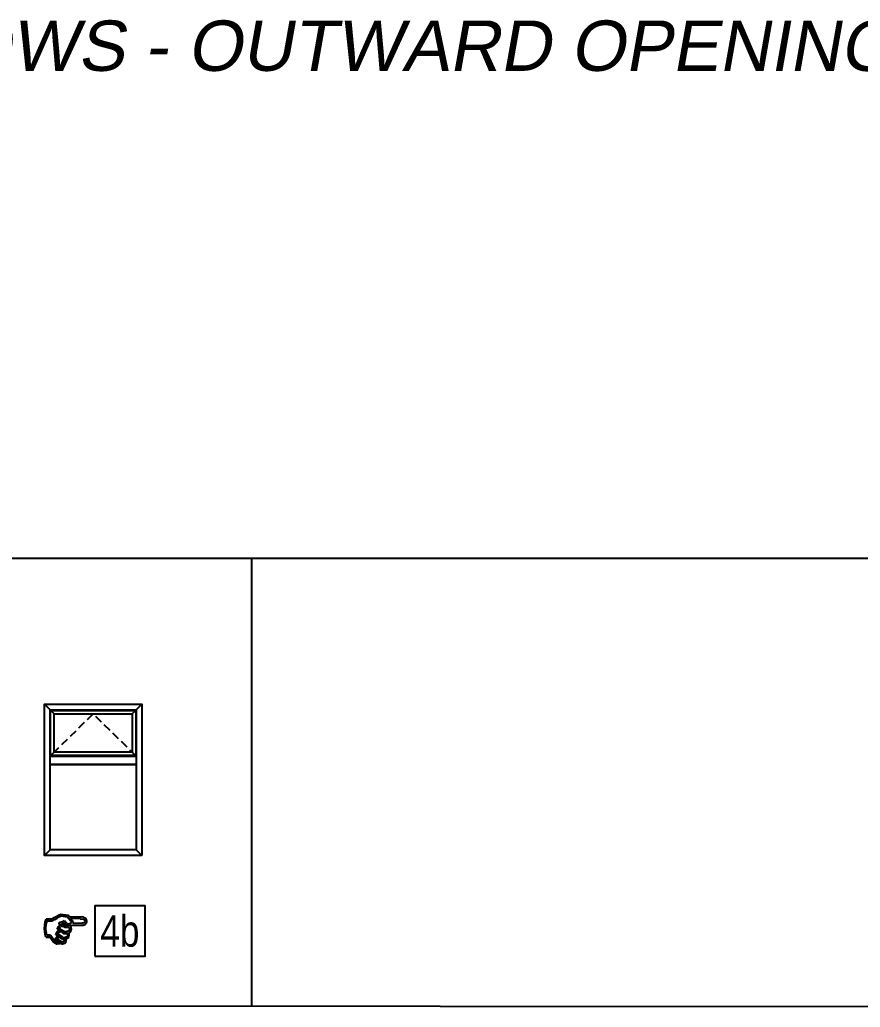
# Model space of a CAD drawing. Header units: millimetres. Extents: x -157 to 4988, y 4688 to 7765.
# Drawn here: x 1848 to 3183, y 6197 to 7765 of the extents above; entities that cross this region are included whole.
import ezdxf
from ezdxf.enums import TextEntityAlignment as Align

# ---------------------------------------------------------------- set-up
doc = ezdxf.new("R2010")
doc.units = ezdxf.units.MM
doc.header["$LTSCALE"] = 0.2
doc.linetypes.add('DASHED2', pattern=[9.525, 6.35, -3.175])
for name, color, linetype in [('RI-LAYOUT', 7, 'Continuous'), ('RI-TEXT-LIBRARY', 7, 'Continuous'), ('RI-TEXT-TECHN', 7, 'Continuous')]:
    doc.layers.add(name, color=color, linetype=linetype)
doc.styles.add('T5', font='arial.ttf', dxfattribs={"oblique": 10, "height": 3.5})
doc.styles.add('T6', font='arial.ttf', dxfattribs={"width": 0.8, "height": 3.5})

# ---------------------------------------------------------------- blocks, each defined once
blk = doc.blocks.new('info-assembly-nr')
at = {"layer": 'RI-LAYOUT'}
blk.add_lwpolyline([(0, 0), (4, 0), (4, 4), (0, 4)], close=True, dxfattribs=at)
at = {"layer": 'RI-TEXT-TECHN', "style": 'T6', "width": 0.8}
blk.add_attdef('ASSEMBLY-NR', text='', height=2.5, dxfattribs=at).set_placement((2, 2), align=Align.MIDDLE_CENTER)
blk = doc.blocks.new('icon-see-page')
at = {"layer": 'RI-LAYOUT'}
h = blk.add_hatch(color=256, dxfattribs=at)
h.paths.add_polyline_path([(1.874, 2.589), (2.148, 2.226), (2.018, 2.133), (1.972, 2.127), (1.845, 2.167), (1.719, 2.286), (1.671, 2.352), (1.532, 2.264), (1.389, 2.224), (1.338, 2.221), (1.307, 2.223), (1.311, 2.1), (1.352, 2.094), (1.499, 2.119), (1.639, 2.192), (1.654, 2.203), (1.785, 2.079), (1.848, 2.039), (2.035, 2.009), (2.099, 2.029), (2.734, 2.039), (2.906, 2.054), (3.033, 2.101), (3.043, 2.107), (3.14, 2.251), (3.146, 2.309), (3.093, 2.488), (3.047, 2.529), (2.936, 2.571), (2.77, 2.591), (2.701, 2.592), (1.98, 2.614), (1.908, 2.71), (1.421, 2.774), (1.267, 2.706), (1.121, 2.632), (0.984, 2.554), (0.855, 2.47), (0.824, 2.448), (0.446, 2.448), (0.393, 2.249), (0.362, 2.042), (0.352, 1.839), (0.363, 1.632), (0.396, 1.423), (0.437, 1.264), (0.689, 1.264), (0.808, 1.093), (0.926, 0.955), (1.041, 0.851), (1.085, 0.82), (1.191, 0.807), (1.335, 0.832), (1.399, 0.857), (1.277, 0.938), (1.161, 0.921), (1.099, 0.931), (0.978, 1.047), (0.866, 1.185), (0.762, 1.347), (0.735, 1.395), (0.497, 1.395), (0.458, 1.608), (0.442, 1.817), (0.442, 1.855), (0.454, 2.064), (0.491, 2.274), (0.504, 2.324), (0.825, 2.324), (1.02, 2.434), (1.181, 2.523), (1.31, 2.591), (1.407, 2.636), (1.426, 2.645)])
h.paths.add_polyline_path([(2.069, 2.491), (2.715, 2.468), (2.916, 2.448), (3.03, 2.387), (3.059, 2.307), (2.953, 2.201), (2.83, 2.173), (2.661, 2.163), (2.632, 2.163), (2.231, 2.16), (2.274, 2.223)], flags=16)
h.paths.add_polyline_path([(1.504, 2.11), (1.375, 2.071), (1.266, 1.955), (1.18, 1.774), (1.304, 1.698), (1.426, 1.623), (1.609, 1.506), (1.869, 1.509), (1.968, 1.529), (2.084, 1.625), (2.123, 1.789), (2.102, 1.915), (2.035, 2.009), (1.848, 2.039), (1.687, 2.037), (1.594, 2.092)], flags=17)
h.paths.add_polyline_path([(1.583, 1.966), (1.662, 1.908), (1.889, 1.908), (1.998, 1.88), (2.033, 1.792), (1.98, 1.67), (1.839, 1.628), (1.825, 1.628), (1.638, 1.63), (1.302, 1.824), (1.405, 1.959), (1.504, 1.986)], flags=16)
h.paths.add_polyline_path([(1.323, 1.583), (1.426, 1.623), (1.304, 1.698), (1.194, 1.602), (1.093, 1.418), (1.09, 1.41), (1.2, 1.34), (1.295, 1.277), (1.532, 1.125), (1.788, 1.125), (1.927, 1.202), (1.938, 1.216), (1.987, 1.405), (1.968, 1.529), (1.869, 1.509), (1.896, 1.403), (1.851, 1.284), (1.721, 1.244), (1.562, 1.249), (1.219, 1.461)], flags=17)
h.paths.add_polyline_path([(1.291, 1.273), (1.295, 1.277), (1.2, 1.34), (1.097, 1.18), (1.057, 1.072), (1.277, 0.938), (1.399, 0.857), (1.465, 0.817), (1.526, 0.812), (1.684, 0.849), (1.771, 0.959), (1.789, 1.085), (1.788, 1.125), (1.703, 1.125), (1.651, 0.972), (1.539, 0.936), (1.47, 0.938), (1.18, 1.133)], flags=17)
at = {"color": 6}
for p, q in [((0.984, 2.554), (1.121, 2.632)), ((1.121, 2.632), (1.267, 2.706)), ((1.267, 2.706), (1.421, 2.774)), ((1.31, 2.591), (1.407, 2.636)), ((1.426, 2.645), (1.407, 2.636)), ((1.421, 2.774), (1.908, 2.71)), ((1.874, 2.589), (1.426, 2.645)), ((1.98, 2.614), (1.908, 2.71)), ((1.98, 2.614), (2.701, 2.592)), ((0.352, 1.839), (0.362, 2.042)), ((0.362, 2.042), (0.393, 2.249)), ((0.393, 2.249), (0.446, 2.448)), ((0.442, 1.855), (0.454, 2.064)), ((0.446, 2.448), (0.446, 2.448)), ((0.446, 2.448), (0.824, 2.448)), ((0.824, 2.448), (0.446, 2.448)), ((0.824, 2.448), (0.446, 2.448)), ((0.454, 2.064), (0.491, 2.274)), ((0.504, 2.324), (0.491, 2.274)), ((0.825, 2.324), (0.504, 2.324)), ((0.855, 2.47), (0.824, 2.448)), ((1.02, 2.434), (0.825, 2.324)), ((0.855, 2.47), (0.984, 2.554)), ((1.02, 2.434), (1.181, 2.523)), ((1.181, 2.523), (1.31, 2.591)), ((1.266, 1.955), (1.375, 2.071)), ((1.307, 2.223), (1.338, 2.221)), ((1.311, 2.1), (1.307, 2.223)), ((1.311, 2.1), (1.352, 2.094)), ((1.389, 2.224), (1.338, 2.221)), ((1.352, 2.094), (1.499, 2.119)), ((1.375, 2.071), (1.504, 2.11)), ((1.532, 2.264), (1.389, 2.224)), ((1.504, 1.986), (1.405, 1.959)), ((1.639, 2.192), (1.499, 2.119)), ((1.504, 2.11), (1.594, 2.092)), ((1.504, 1.986), (1.583, 1.966)), ((1.532, 2.264), (1.671, 2.352)), ((1.662, 1.908), (1.583, 1.966)), ((1.687, 2.037), (1.594, 2.092)), ((1.654, 2.203), (1.639, 2.192)), ((1.785, 2.079), (1.654, 2.203)), ((1.671, 2.352), (1.719, 2.286)), ((1.687, 2.037), (1.848, 2.039)), ((1.845, 2.167), (1.719, 2.286)), ((1.848, 2.039), (1.785, 2.079)), ((1.845, 2.167), (1.972, 2.127)), ((1.848, 2.039), (2.035, 2.009)), ((2.148, 2.226), (1.874, 2.589)), ((2.018, 2.133), (1.972, 2.127)), ((2.018, 2.133), (2.148, 2.226)), ((2.099, 2.029), (2.035, 2.009)), ((2.102, 1.915), (2.035, 2.009)), ((2.274, 2.223), (2.069, 2.491)), ((2.715, 2.468), (2.069, 2.491)), ((2.099, 2.029), (2.734, 2.039)), ((2.274, 2.223), (2.231, 2.16)), ((2.632, 2.163), (2.231, 2.16)), ((2.661, 2.163), (2.632, 2.163)), ((2.83, 2.173), (2.661, 2.163)), ((2.701, 2.592), (2.77, 2.591)), ((2.715, 2.468), (2.916, 2.448)), ((2.734, 2.039), (2.906, 2.054)), ((2.936, 2.571), (2.77, 2.591)), ((2.953, 2.201), (2.83, 2.173)), ((2.906, 2.054), (3.033, 2.101)), ((2.916, 2.448), (3.03, 2.387)), ((2.936, 2.571), (3.047, 2.529)), ((2.953, 2.201), (3.059, 2.307)), ((3.059, 2.307), (3.03, 2.387)), ((3.043, 2.107), (3.033, 2.101)), ((3.043, 2.107), (3.14, 2.251)), ((3.093, 2.488), (3.047, 2.529)), ((3.146, 2.309), (3.093, 2.488)), ((3.14, 2.251), (3.146, 2.309)), ((0.363, 1.632), (0.352, 1.839)), ((0.396, 1.423), (0.363, 1.632)), ((0.437, 1.264), (0.396, 1.423)), ((0.442, 1.817), (0.442, 1.855)), ((0.458, 1.608), (0.442, 1.817)), ((0.497, 1.395), (0.458, 1.608)), ((0.735, 1.395), (0.497, 1.395)), ((0.497, 1.395), (0.735, 1.395)), ((0.497, 1.395), (0.735, 1.395)), ((0.735, 1.395), (0.762, 1.347)), ((0.735, 1.395), (0.735, 1.395)), ((0.866, 1.185), (0.762, 1.347)), ((1.093, 1.418), (1.09, 1.41)), ((1.09, 1.41), (1.2, 1.34)), ((1.093, 1.418), (1.194, 1.602)), ((1.097, 1.18), (1.2, 1.34)), ((1.18, 1.774), (1.266, 1.955)), ((1.18, 1.774), (1.304, 1.698)), ((1.194, 1.602), (1.304, 1.698)), ((1.2, 1.34), (1.295, 1.277)), ((1.2, 1.34), (1.295, 1.277)), ((1.323, 1.583), (1.219, 1.461)), ((1.562, 1.249), (1.219, 1.461)), ((1.302, 1.824), (1.405, 1.959)), ((1.638, 1.63), (1.302, 1.824)), ((1.426, 1.623), (1.304, 1.698)), ((1.304, 1.698), (1.426, 1.623)), ((1.323, 1.583), (1.426, 1.623)), ((1.426, 1.623), (1.609, 1.506)), ((1.609, 1.506), (1.869, 1.509)), ((1.638, 1.63), (1.825, 1.628)), ((1.662, 1.908), (1.889, 1.908)), ((1.839, 1.628), (1.825, 1.628)), ((1.98, 1.67), (1.839, 1.628)), ((1.896, 1.403), (1.851, 1.284)), ((1.968, 1.529), (1.869, 1.509)), ((1.968, 1.529), (1.869, 1.509)), ((1.896, 1.403), (1.869, 1.509)), ((1.889, 1.908), (1.998, 1.88)), ((1.938, 1.216), (1.987, 1.405)), ((1.968, 1.529), (2.084, 1.625)), ((1.987, 1.405), (1.968, 1.529)), ((1.98, 1.67), (2.033, 1.792)), ((1.998, 1.88), (2.033, 1.792)), ((2.084, 1.625), (2.123, 1.789)), ((2.123, 1.789), (2.102, 1.915)), ((0.437, 1.264), (0.689, 1.264)), ((0.808, 1.093), (0.689, 1.264)), ((0.926, 0.955), (0.808, 1.093)), ((0.978, 1.047), (0.866, 1.185)), ((1.041, 0.851), (0.926, 0.955)), ((1.099, 0.931), (0.978, 1.047)), ((1.085, 0.82), (1.041, 0.851)), ((1.057, 1.072), (1.097, 1.18)), ((1.057, 1.072), (1.277, 0.938)), ((1.085, 0.82), (1.191, 0.807)), ((1.099, 0.931), (1.161, 0.921)), ((1.161, 0.921), (1.277, 0.938)), ((1.18, 1.133), (1.291, 1.273)), ((1.47, 0.938), (1.18, 1.133)), ((1.191, 0.807), (1.335, 0.832)), ((1.277, 0.938), (1.399, 0.857)), ((1.295, 1.277), (1.291, 1.273)), ((1.532, 1.125), (1.295, 1.277)), ((1.335, 0.832), (1.399, 0.857)), ((1.465, 0.817), (1.399, 0.857)), ((1.465, 0.817), (1.526, 0.812)), ((1.47, 0.938), (1.539, 0.936)), ((1.526, 0.812), (1.684, 0.849)), ((1.788, 1.125), (1.532, 1.125)), ((1.532, 1.125), (1.703, 1.125)), ((1.788, 1.125), (1.532, 1.125)), ((1.539, 0.936), (1.651, 0.972)), ((1.562, 1.249), (1.721, 1.244)), ((1.651, 0.972), (1.703, 1.125)), ((1.684, 0.849), (1.771, 0.959)), ((1.703, 1.125), (1.788, 1.125)), ((1.788, 1.125), (1.703, 1.125)), ((1.851, 1.284), (1.721, 1.244)), ((1.771, 0.959), (1.789, 1.085)), ((1.927, 1.202), (1.788, 1.125)), ((1.789, 1.085), (1.788, 1.125)), ((1.938, 1.216), (1.927, 1.202))]:
    blk.add_line(p, q, dxfattribs=at)

msp = doc.modelspace()

# ---------------------------------------------------------------- linework, layer by layer
at = {"layer": 'RI-LAYOUT'}
for p, q in [((4585.42, 6909.27), (-152.93, 6909.27)), ((2216.24, 6199.82), (2216.24, 6909.27)), ((1902.38, 6662.55), (1896.72, 6668.21)), ((2026.15, 6662.55), (2031.81, 6668.21)), ((1902.38, 6601.98), (1896.72, 6596.33)), ((2026.15, 6601.98), (2031.81, 6596.33)), ((4585.42, 6196.61), (-152.93, 6199.82))]:
    msp.add_line(p, q, dxfattribs=at)
for points in [[(2041.41, 6437.81), (1887.12, 6437.81), (1887.12, 6677.81), (2041.41, 6677.81), (2041.41, 6437.81)], [(1895.87, 6669.07), (1887.12, 6677.81)], [(2032.67, 6582.44), (1895.87, 6582.44), (1895.87, 6669.07), (2032.67, 6669.07), (2032.67, 6582.44)], [(2031.81, 6596.33), (1896.72, 6596.33), (1896.72, 6668.21), (2031.81, 6668.21), (2031.81, 6596.33)], [(2032.67, 6669.07), (2041.41, 6677.81)], [(2026.15, 6601.98), (1902.38, 6601.98), (1902.38, 6662.55), (2026.15, 6662.55), (2026.15, 6601.98)], [(1895.87, 6595.47), (2032.67, 6595.47)], [(2032.67, 6446.55), (1895.87, 6446.55), (1895.87, 6582.44), (2032.67, 6582.44), (2032.67, 6446.55)], [(1887.12, 6437.81), (1895.87, 6446.55)], [(2032.67, 6446.55), (2041.41, 6437.81)]]:
    msp.add_lwpolyline(points, dxfattribs=at)
at = {"layer": 'RI-LAYOUT', "linetype": 'DASHED2', "ltscale": 10, "flags": 128}
msp.add_lwpolyline([(2031.81, 6596.33), (1964.27, 6662.55), (1896.72, 6596.33)], dxfattribs=at)

# ---------------------------------------------------------------- block references
at = {"xscale": 20, "yscale": 20, "zscale": 0.8}
msp.add_blockref('info-assembly-nr', (1966.67, 6277.81), dxfattribs=at).add_auto_attribs({'ASSEMBLY-NR': '4b'})
at = {"xscale": 24, "yscale": 24, "zscale": 0.8}
msp.add_blockref('icon-see-page', (1878.67, 6277.81), dxfattribs=at)

# ---------------------------------------------------------------- texts
at = {"layer": 'RI-TEXT-LIBRARY', "style": 'T5', "oblique": 10}
msp.add_text('SLIMLINE 38 FERRO & CUBIC WINDOWS - OUTWARD OPENING', height=80, dxfattribs=at).set_placement((-152.93, 7660.02), align=Align.BOTTOM_LEFT)

doc.saveas('drawing.dxf')
